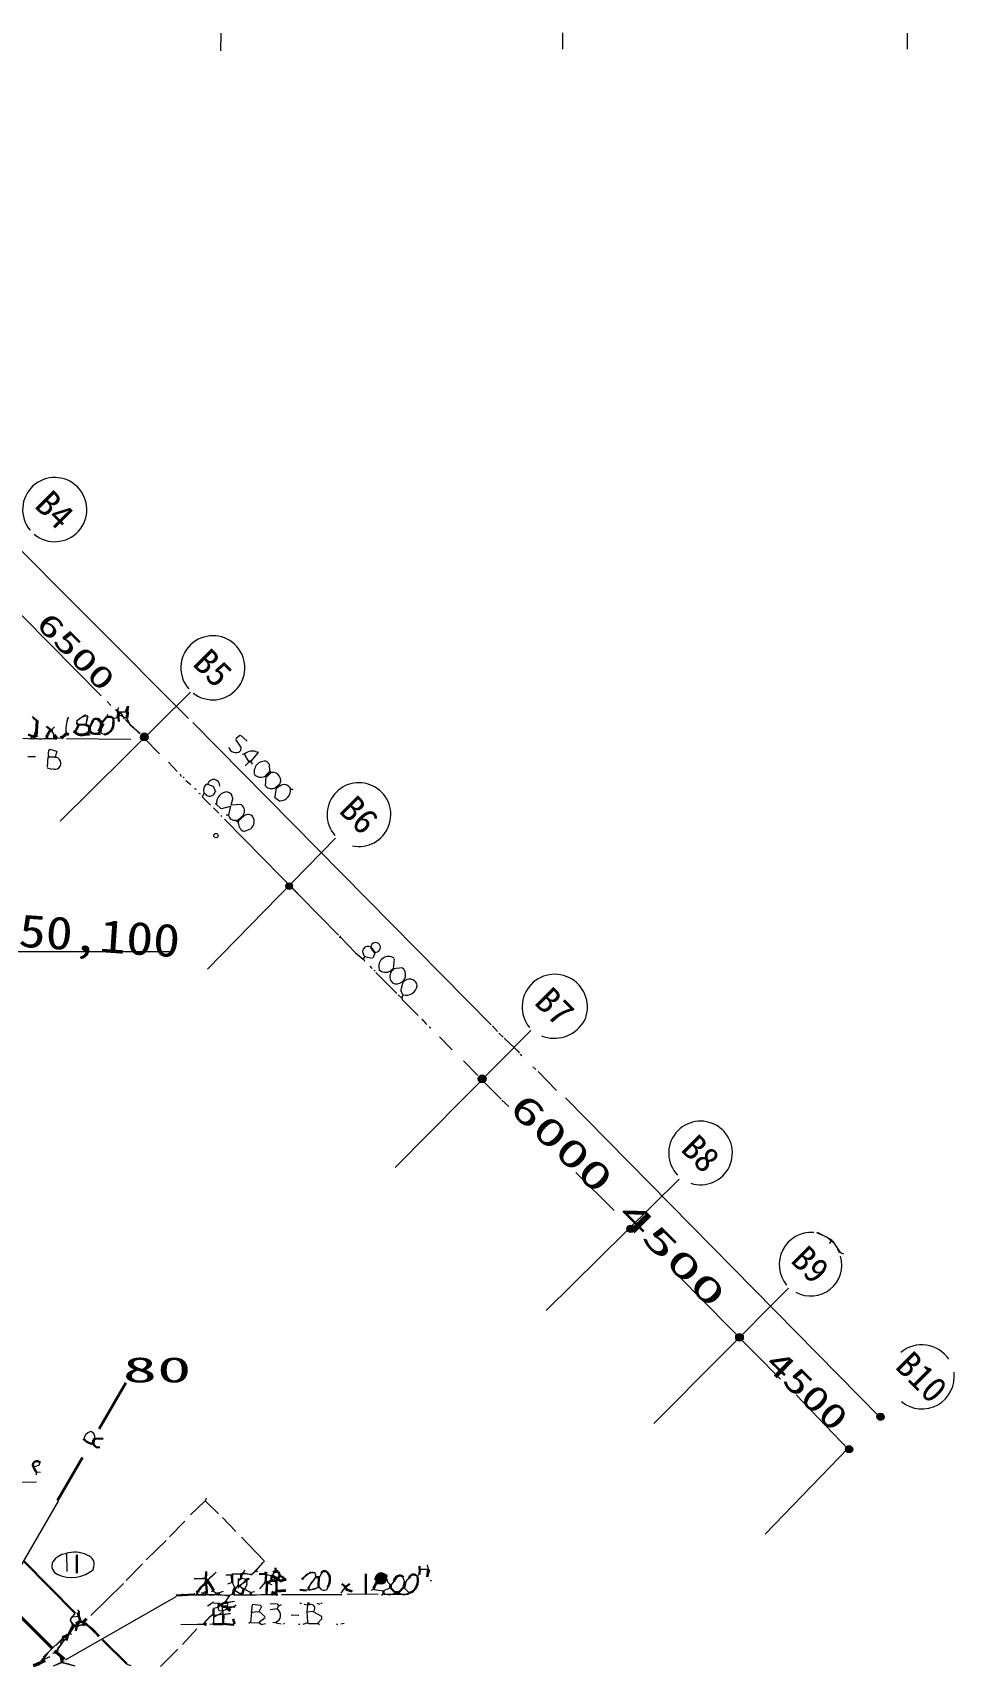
# Model space of a CAD drawing. Header units: millimetres. Extents: x 65038 to 140949, y 40232 to 87783.
# Drawn here: x 114217 to 140949, y 40241 to 87618 of the extents above; entities that cross this region are included whole.
import ezdxf
from ezdxf.enums import TextEntityAlignment as Align

# ---------------------------------------------------------------- set-up
doc = ezdxf.new("R2010")
doc.units = ezdxf.units.MM
for name, color, linetype, lineweight in [('A_MED', 9, 'CONTINUOUS', 20), ('A_THIN', 8, 'CONTINUOUS', 15), ('AXIS', 1, 'CONTINUOUS', 15), ('AXIS_SYM', 1, 'CONTINUOUS', 20), ('AXIS_TEXT', 1, 'CONTINUOUS', 13), ('CHECK', 2, 'CONTINUOUS', 35), ('DIM', 3, 'CONTINUOUS', 15), ('DIM_TEXT', 3, 'CONTINUOUS', 13), ('FRAME', 8, 'CONTINUOUS', 20), ('P_LEADER', 140, 'CONTINUOUS', 20), ('P_NOMARK', 6, 'CONTINUOUS', 35), ('P_R', 5, 'CONTINUOUS', 40), ('P_R_MARK', 5, 'CONTINUOUS', 25), ('P_SIZE', 140, 'CONTINUOUS', 13), ('SYM', 4, 'CONTINUOUS', 25), ('TEXT_SHAPE', 7, 'CONTINUOUS', 30)]:
    doc.layers.add(name, color=color, linetype=linetype, lineweight=lineweight)
doc.styles.add('JP', font='msgothic.ttc')

msp = doc.modelspace()

# ---------------------------------------------------------------- hatches: boundary and pattern name
at = {"layer": 'DIM'}
h = msp.add_hatch(color=7, dxfattribs=at)
h.dxf.hatch_style = 1
edge = h.paths.add_edge_path()
edge.add_arc((117455, 67197), 112, 0, 360)
h = msp.add_hatch(color=7, dxfattribs=at)
h.dxf.hatch_style = 1
edge = h.paths.add_edge_path()
edge.add_arc((121654, 62865), 95.8, 0, 360)
h = msp.add_hatch(color=7, dxfattribs=at)
h.dxf.hatch_style = 1
edge = h.paths.add_edge_path()
edge.add_arc((127254, 57281), 113, 0, 360)
h = msp.add_hatch(color=7, dxfattribs=at)
h.dxf.hatch_style = 1
edge = h.paths.add_edge_path()
edge.add_arc((131560, 52929), 105, 0, 360)
h = msp.add_hatch(color=7, dxfattribs=at)
h.dxf.hatch_style = 1
edge = h.paths.add_edge_path()
edge.add_arc((134718, 49783), 111, 0, 360)
h = msp.add_hatch(color=7, dxfattribs=at)
h.dxf.hatch_style = 1
edge = h.paths.add_edge_path()
edge.add_arc((138810, 47479), 104, 0, 360)
h = msp.add_hatch(color=7, dxfattribs=at)
h.dxf.hatch_style = 1
edge = h.paths.add_edge_path()
edge.add_arc((137897, 46537), 105, 0, 360)
at = {"layer": 'TEXT_SHAPE'}
h = msp.add_hatch(color=7, dxfattribs=at)
h.dxf.hatch_style = 1
edge = h.paths.add_edge_path()
edge.add_arc((124320, 42791), 149, 0, 360)

# ---------------------------------------------------------------- linework, layer by layer
at = {"layer": 'A_MED', "lineweight": 20}
for p, q in [((115748, 67835), (115484, 67651)), ((115801, 67790), (115758, 67553)), ((115815, 67784), (115759, 67553)), ((116390, 67844), (116371, 67777)), ((116612, 67980), (116679, 67980)), ((116700, 68048), (116683, 67979)), ((116967, 67914), (116713, 67912)), ((116768, 67902), (116867, 67715)), ((114765, 67369), (114844, 67247)), ((115505, 67675), (115488, 67607)), ((115857, 67291), (116180, 67264)), ((117303, 67316), (117337, 67316)), ((114226, 67125), (113932, 67146)), ((114221, 67196), (114138, 67126)), ((114232, 67143), (114643, 67148)), ((114642, 67153), (114846, 67144)), ((115050, 67155), (114914, 67144)), ((115202, 67151), (117065, 67130)), ((136970, 52836), (137394, 52607)), ((137406, 52593), (137640, 52238)), ((137620, 52248), (137735, 52202)), ((114398, 46074), (114259, 46014)), ((114418, 46161), (114403, 46076)), ((113294, 45574), (114327, 45589)), ((114346, 45879), (114447, 45875)), ((113227, 42040), (114970, 45035)), ((118634, 44449), (118186, 43996)), ((118088, 43889), (117511, 43326)), ((118905, 42779), (119249, 42804)), ((118905, 42785), (119244, 42788)), ((119199, 42643), (118974, 42367)), ((119540, 42970), (119267, 42733)), ((119536, 42975), (119271, 42711)), ((119820, 42893), (119990, 42893)), ((120006, 42670), (119870, 42621)), ((120261, 42912), (119990, 42905)), ((120286, 42910), (119990, 42910)), ((120001, 42669), (120079, 42513)), ((120182, 42723), (120173, 42603)), ((120176, 42790), (120175, 42535)), ((120262, 42798), (120415, 42768)), ((120549, 42894), (120296, 42955)), ((120358, 43031), (120309, 42928)), ((120550, 42902), (120312, 42927)), ((120418, 42689), (120433, 42604)), ((120956, 42684), (120792, 42492)), ((120993, 42908), (121145, 42874)), ((121050, 42657), (121153, 42610)), ((121199, 42960), (121178, 42858)), ((118561, 42337), (118454, 42280)), ((118903, 42312), (118564, 42320)), ((118903, 42314), (118971, 42314)), ((118971, 42348), (118971, 42314)), ((118971, 42314), (119174, 42314)), ((119570, 42314), (118981, 42314)), ((119174, 42314), (119242, 42314)), ((119454, 42427), (119553, 42357)), ((119568, 42334), (119918, 42284)), ((119632, 42315), (119920, 42301)), ((120038, 42333), (119921, 42291)), ((120038, 42317), (120241, 42317)), ((120173, 42605), (120137, 42555)), ((120223, 42565), (120345, 42485)), ((120226, 42569), (120331, 42463)), ((120267, 42314), (120546, 42314)), ((120292, 42319), (120546, 42312)), ((120357, 42476), (120547, 42383)), ((120431, 42602), (120365, 42482)), ((121004, 42315), (120546, 42307)), ((121004, 42320), (120547, 42295)), ((121139, 42310), (121003, 42325)), ((121249, 42314), (121004, 42314)), ((123189, 42315), (121439, 42313)), ((124239, 42331), (123341, 42328)), ((115438, 41773), (115306, 41603)), ((119458, 42098), (119292, 41990)), ((119461, 42100), (119293, 41989)), ((119470, 41719), (119454, 41463)), ((119595, 41947), (119458, 41919)), ((119460, 41724), (119458, 41467)), ((119460, 42085), (119597, 42070)), ((119730, 41740), (119477, 41716)), ((119593, 41939), (119609, 41871)), ((119612, 41865), (119714, 41851)), ((119731, 41854), (119731, 41752)), ((119951, 41764), (119731, 41748)), ((119853, 41898), (119732, 41852)), ((119951, 41770), (119734, 41726)), ((119871, 42075), (119858, 41956)), ((120072, 42123), (119866, 42083)), ((120072, 42120), (119866, 42092)), ((120087, 41957), (119867, 41957)), ((120086, 41995), (119898, 41912)), ((115302, 41598), (115381, 41395)), ((115671, 41459), (115505, 41406)), ((115699, 41461), (115515, 41401)), ((115647, 41515), (115698, 41515)), ((115781, 41619), (115694, 41519)), ((120074, 41511), (120039, 41449)), ((115201, 41034), (115122, 41000)), ((115227, 41140), (115205, 41037)), ((115272, 41161), (115221, 41145)), ((114797, 40633), (114948, 40610)), ((115134, 40368), (114814, 40249)), ((115065, 40351), (115439, 40259)), ((115164, 40342), (115439, 40256)), ((116945, 40302), (117064, 40270))]:
    msp.add_line(p, q, dxfattribs=at)
for centre, radius, start, end in [((116137, 67418), 957, 158.8598, 189.1176), ((116094, 67426), 914, 158.3462, 188.9866), ((115789, 67434), 361, 91.2624, 139.3641), ((114455, 67590), 453, 242.719, 293.749), ((136959, 52037), 687, 17.8185, 51.9417), ((119377, 42719), 412, 251.5605, 294.6622)]:
    msp.add_arc(centre, radius, start, end, dxfattribs=at)
at = {"layer": 'A_THIN', "lineweight": 15}
for p, q in [((116378, 68223), (116482, 68104)), ((115796, 67828), (115778, 67795)), ((116695, 67759), (116562, 67718)), ((116706, 67847), (116941, 67741)), ((116939, 67754), (117031, 67551)), ((117037, 67552), (117305, 67318)), ((117300, 67315), (117318, 67281)), ((115017, 67215), (115049, 67163)), ((127554, 58812), (127696, 58648)), ((128360, 57991), (128409, 57955)), ((136955, 52824), (137260, 52685)), ((137265, 52691), (137386, 52580)), ((137379, 52573), (137316, 52500)), ((114339, 45875), (114305, 45790)), ((119208, 45033), (118793, 44631)), ((119254, 45122), (119220, 45020)), ((119233, 45034), (119610, 44665)), ((119720, 44555), (120109, 44147)), ((120931, 43302), (120273, 43990)), ((117398, 43218), (116931, 42733)), ((120559, 42883), (120939, 43292)), ((120883, 43238), (120693, 43020)), ((115906, 41715), (116848, 42645)), ((120379, 42722), (120164, 42507)), ((120404, 42702), (120219, 42579)), ((120700, 43014), (120552, 42889)), ((120701, 43010), (120734, 42992)), ((115174, 40429), (118381, 42268)), ((118903, 42365), (118903, 42314)), ((118966, 42382), (118965, 42348)), ((118977, 42382), (118977, 42348)), ((119107, 42383), (119174, 42347)), ((119255, 42423), (119165, 42361)), ((119445, 42418), (119396, 42397)), ((119747, 42410), (119593, 42364)), ((119923, 42295), (119792, 42098)), ((120069, 42462), (120248, 42340)), ((120070, 42463), (120262, 42324)), ((120110, 42520), (120126, 42497)), ((120139, 42553), (120121, 42520)), ((120177, 42604), (120194, 42571)), ((120192, 42569), (120226, 42569)), ((120665, 42403), (120547, 42382)), ((115517, 41876), (115568, 41825)), ((115564, 41821), (115563, 41685)), ((119440, 41753), (119168, 41487)), ((119707, 41789), (119494, 41675)), ((119715, 41974), (119714, 41854)), ((115338, 41670), (115304, 41552)), ((115314, 41549), (115431, 41417)), ((115340, 41682), (115357, 41665)), ((115563, 41689), (115360, 41666)), ((115599, 41552), (115616, 41535)), ((115610, 41527), (115640, 41505)), ((115615, 41535), (115648, 41517)), ((119188, 41456), (118510, 41441)), ((118983, 41328), (118564, 40879)), ((119187, 41462), (118798, 41445)), ((119458, 41467), (119356, 41453)), ((114995, 40962), (114521, 40504)), ((115007, 40965), (114888, 40846)), ((115059, 40905), (114912, 40705)), ((114945, 40783), (114941, 40613)), ((115044, 40896), (114959, 40776)), ((115022, 40955), (115038, 40904)), ((115131, 40996), (115048, 40892)), ((115282, 41194), (115270, 41159)), ((115290, 41190), (115340, 41172)), ((114664, 40656), (114544, 40469)), ((114715, 40519), (114562, 40453)), ((115066, 40358), (114816, 40245)), ((118428, 40743), (117925, 40241))]:
    msp.add_line(p, q, dxfattribs=at)
msp.add_arc((119697, 41214), 571, 114.5107, 153.9959, dxfattribs=at)
at = {"layer": 'AXIS', "lineweight": 15}
for p, q in [((118798, 68491), (115013, 64756)), ((123005, 64261), (119289, 60456)), ((128670, 58680), (124733, 54704)), ((132967, 54374), (129112, 50558)), ((136144, 51208), (132236, 47284)), ((137884, 46581), (135464, 44078))]:
    msp.add_line(p, q, dxfattribs=at)
at = {"layer": 'AXIS_SYM', "lineweight": 20}
for centre, radius, start, end in [((114857, 73787), 931, 230.3623, 220.0296), ((119443, 69199), 929, 232.1647, 221.1129), ((123680, 64941), 925, 258.1167, 220.8628), ((129360, 59363), 948, 330.8582, 219.138), ((129342, 59462), 1007, 248.537, 326.4053), ((133588, 55128), 923, 252.2403, 223.9434), ((136805, 51892), 936, 85.9179, 219.6313), ((136784, 51883), 903, 241.5502, 15.9783), ((140004, 48612), 953, 34.0013, 129.852), ((140012, 48644), 937, 230.5999, 8.1422)]:
    msp.add_arc(centre, radius, start, end, dxfattribs=at)
at = {"layer": 'CHECK', "lineweight": 40}
for p, q in [((114237, 67778), (114219, 67744)), ((116703, 67862), (116692, 67759)), ((116713, 67895), (116713, 67861)), ((116970, 67912), (116959, 67758)), ((114343, 67673), (114315, 67193)), ((114763, 67402), (114762, 67368)), ((115405, 67347), (115456, 67330)), ((115864, 67487), (115863, 67368)), ((116261, 67588), (116136, 67356)), ((116217, 67606), (116178, 67335)), ((119254, 42692), (119221, 42623)), ((119241, 42772), (119259, 42739)), ((119261, 42740), (119261, 42689)), ((119004, 42402), (118970, 42384)), ((119174, 42348), (119174, 42314)), ((119263, 42416), (119245, 42314)), ((119547, 42348), (119598, 42348)), ((119595, 42345), (119629, 42311)), ((120062, 42470), (120031, 42332)), ((120088, 42519), (120070, 42468)), ((119599, 42072), (119633, 42027)), ((119630, 42025), (119681, 42025)), ((119683, 42026), (119719, 41976)), ((119715, 41977), (119851, 41962)), ((119801, 42096), (119869, 42080)), ((119850, 41906), (119901, 41906)), ((119897, 41902), (119947, 41850)), ((120085, 42005), (120102, 41988)), ((119187, 41463), (119255, 41463))]:
    msp.add_line(p, q, dxfattribs=at)
at = {"layer": 'CHECK', "lineweight": 30}
for p, q in [((116373, 67777), (116228, 67599)), ((116373, 67776), (116492, 67776)), ((116494, 67779), (116561, 67727)), ((116672, 67978), (116700, 67891)), ((116703, 67760), (116715, 67640)), ((116986, 68082), (116923, 67929)), ((116978, 68083), (116963, 67912)), ((114621, 67496), (114755, 67392)), ((115543, 67538), (115451, 67337)), ((115489, 67604), (115540, 67537)), ((115745, 67559), (115542, 67543)), ((115747, 67557), (115864, 67486)), ((116004, 67726), (115879, 67479)), ((116102, 67718), (116018, 67725)), ((115863, 67266), (115632, 67266)), ((119245, 42995), (119244, 42728)), ((119245, 42995), (119244, 42774)), ((119283, 42746), (119471, 42436)), ((119988, 42892), (120010, 42672)), ((120007, 42893), (120006, 42667)), ((118903, 42328), (118377, 42297)), ((119245, 42622), (119265, 42417)), ((120092, 42550), (120020, 42337)), ((119460, 41906), (119460, 41735)), ((119627, 42026), (119592, 41942)), ((119799, 42095), (119677, 42032)), ((119739, 41736), (119745, 41481)), ((119748, 41744), (119746, 41480)), ((119850, 41957), (119850, 41906)), ((119734, 41463), (119458, 41463)), ((119730, 41478), (119459, 41458)), ((120034, 41448), (119729, 41472)), ((120050, 41449), (119733, 41473)), ((120026, 41612), (120067, 41513)), ((120031, 41615), (120068, 41467)), ((116243, 41010), (116950, 40310))]:
    msp.add_line(p, q, dxfattribs=at)
at = {"layer": 'CHECK'}
msp.add_line((120073, 42535), (120073, 42535), dxfattribs=at)
at = {"layer": 'CHECK', "lineweight": 30}
for centre, radius, start, end in [((113731, 67531), 614, 327.5266, 10.2234), ((116247, 67569), 311, 277.4511, 9.7949), ((116061, 67632), 502, 325.6735, 10.5643), ((119109, 42379), 343, 6.3265, 63.9641), ((119327, 42316), 318, 108.2767, 165.4345)]:
    msp.add_arc(centre, radius, start, end, dxfattribs=at)
at = {"layer": 'CHECK', "lineweight": 40}
msp.add_arc((115640, 67518), 269, 225.1177, 326.0633, dxfattribs=at)
at = {"layer": 'DIM', "lineweight": 15}
for p, q in [((106435, 78272), (116204, 68386)), ((111269, 75210), (118734, 67730)), ((116896, 67704), (117298, 67311)), ((118866, 67608), (127518, 58842)), ((117452, 67160), (117896, 66706)), ((118156, 66458), (118412, 66189)), ((119780, 64812), (123089, 61444)), ((121673, 62884), (122151, 62405)), ((124782, 59749), (124172, 60359)), ((126020, 58497), (126388, 58119)), ((127739, 58606), (127862, 58492)), ((128342, 58039), (127897, 58457)), ((126714, 57801), (127132, 57372)), ((128259, 58110), (128338, 58036)), ((128728, 57630), (128813, 57545)), ((128878, 57491), (129411, 56940)), ((127249, 57248), (127803, 56687)), ((127826, 56659), (128031, 56475)), ((129674, 56728), (138789, 47471)), ((131081, 53459), (129968, 54566)), ((135906, 48567), (132943, 51576)), ((136365, 48115), (137871, 46536))]:
    msp.add_line(p, q, dxfattribs=at)
at = {"layer": 'DIM', "lineweight": 30}
msp.add_line((114233, 67755), (114349, 67650), dxfattribs=at)
at = {"layer": 'DIM', "lineweight": 20}
msp.add_line((114848, 67487), (114763, 67402), dxfattribs=at)
at = {"layer": 'DIM', "lineweight": 40}
for p, q in [((115185, 67283), (115054, 67158)), ((116221, 67607), (116105, 67716))]:
    msp.add_line(p, q, dxfattribs=at)
at = {"layer": 'DIM'}
for centre, radius in [((117455, 67197), 112), ((121654, 62865), 95.8), ((127254, 57281), 113), ((131560, 52929), 105), ((134718, 49783), 111), ((138810, 47479), 104), ((137897, 46537), 105)]:
    msp.add_circle(centre, radius, dxfattribs=at)
at = {"layer": 'DIM', "lineweight": 20}
for centre, radius, start, end in [((114829, 67191), 188, 110.6896, 188.4103), ((116319, 67441), 171, 218.6611, 329.6771)]:
    msp.add_arc(centre, radius, start, end, dxfattribs=at)
at = {"layer": 'DIM', "lineweight": 30}
for centre, radius, start, end in [((116043, 67484), 204, 212.948, 313.4585), ((116061, 67601), 123, 61.5121, 185.2439)]:
    msp.add_arc(centre, radius, start, end, dxfattribs=at)
at = {"layer": 'FRAME', "lineweight": 20}
for p, q in [((119670, 87603), (119666, 87093)), ((129587, 87618), (129585, 87141)), ((139584, 87599), (139579, 87139))]:
    msp.add_line(p, q, dxfattribs=at)
at = {"layer": 'P_LEADER', "lineweight": 20}
msp.add_line((113785, 60970), (118224, 60967), dxfattribs=at)
at = {"layer": 'P_LEADER', "lineweight": 15}
msp.add_line((115750, 60883), (115818, 60883), dxfattribs=at)
at = {"layer": 'P_NOMARK', "lineweight": 30}
for p, q in [((113958, 43291), (115451, 41780)), ((115513, 41798), (115624, 41499))]:
    msp.add_line(p, q, dxfattribs=at)
at = {"layer": 'P_NOMARK', "lineweight": 40}
for p, q in [((113489, 42068), (114780, 40768)), ((114851, 40692), (115144, 40445))]:
    msp.add_line(p, q, dxfattribs=at)
at = {"layer": 'P_R', "lineweight": 40}
for p, q in [((116923, 48464), (116148, 47131)), ((115664, 46298), (114939, 45052))]:
    msp.add_line(p, q, dxfattribs=at)
at = {"layer": 'P_R_MARK', "lineweight": 20}
msp.add_line((115706, 46823), (115672, 46805), dxfattribs=at)
at = {"layer": 'P_R_MARK', "lineweight": 30}
for p, q in [((115970, 46684), (116056, 46595)), ((116027, 46844), (116264, 46836)), ((116060, 46591), (116161, 46602))]:
    msp.add_line(p, q, dxfattribs=at)
at = {"layer": 'P_R_MARK', "lineweight": 40}
for p, q in [((115978, 46808), (115974, 46689)), ((116026, 46843), (115981, 46809))]:
    msp.add_line(p, q, dxfattribs=at)
at = {"layer": 'P_R_MARK', "lineweight": 20}
for centre, radius, start, end in [((115951, 46808), 247, 103.9223, 176.0041), ((115868, 46895), 155, 341.4456, 81.1702)]:
    msp.add_arc(centre, radius, start, end, dxfattribs=at)
at = {"layer": 'P_R_MARK', "lineweight": 30}
msp.add_arc((115964, 47016), 319, 216.2751, 271.873, dxfattribs=at)
at = {"layer": 'SYM', "lineweight": 20}
msp.add_line((115202, 43507), (115204, 42996), dxfattribs=at)
at = {"layer": 'SYM', "lineweight": 30}
msp.add_line((115497, 43472), (115496, 42945), dxfattribs=at)
at = {"layer": 'SYM', "lineweight": 20}
for centre, radius, start, end in [((115042, 43158), 269, 155.7032, 248.9142), ((115246, 42980), 531, 96.949, 147.281), ((115437, 42707), 844, 65.2889, 107.7073), ((115729, 43195), 275, 331.3768, 77.6104), ((115349, 43771), 955, 244.9695, 311.3211)]:
    msp.add_arc(centre, radius, start, end, dxfattribs=at)
at = {"layer": 'SYM', "lineweight": 40}
for centre, radius, start, end in [((114218, 40634), 364, 272.632, 332.9167), ((114850, 40412), 217, 345.9751, 63.9715)]:
    msp.add_arc(centre, radius, start, end, dxfattribs=at)
at = {"layer": 'TEXT_SHAPE', "lineweight": 30}
for p, q in [((114738, 67400), (114606, 67187)), ((114088, 67260), (114224, 67211)), ((114846, 67147), (114914, 67147)), ((114864, 67259), (114927, 67155)), ((120484, 66482), (120552, 66482)), ((120345, 64912), (120177, 64773)), ((124026, 61097), (124131, 60946)), ((124679, 60469), (124608, 60404)), ((125013, 60149), (124945, 60081)), ((114247, 46000), (114328, 45862)), ((114414, 46162), (114448, 46162)), ((125436, 43147), (125436, 43062)), ((120258, 42793), (120184, 42726)), ((120261, 42910), (120260, 42790)), ((120497, 42777), (120412, 42759)), ((120787, 42915), (120972, 42928)), ((120987, 42893), (120967, 42672)), ((121016, 42671), (121000, 42331)), ((121005, 42671), (121004, 42331)), ((121142, 42858), (121141, 42739)), ((121258, 43096), (121274, 42994)), ((121278, 42722), (121297, 42416)), ((121294, 42755), (121292, 42382)), ((121381, 42857), (121326, 42774)), ((121347, 42980), (121387, 42861)), ((121380, 42862), (121481, 42828)), ((121484, 42825), (121500, 42757)), ((122429, 42824), (122531, 42824)), ((122514, 42824), (122512, 42552)), ((123884, 42926), (123883, 42347)), ((124252, 42766), (124089, 42503)), ((125449, 43061), (125434, 42908)), ((125715, 43051), (125655, 42838)), ((125689, 43061), (125664, 42838)), ((120344, 42484), (120289, 42332)), ((120547, 42382), (120546, 42314)), ((121157, 42416), (121207, 42365)), ((121970, 42457), (122156, 42444)), ((123189, 42635), (123324, 42516)), ((123412, 42635), (123282, 42540)), ((123412, 42635), (123294, 42549)), ((123301, 42470), (123478, 42416)), ((124161, 42623), (124112, 42487)), ((124392, 42432), (124392, 42364)), ((124599, 42520), (124730, 42380)), ((124975, 42527), (124842, 42388)), ((122221, 42092), (122203, 42025)), ((115391, 41431), (115259, 41170)), ((115415, 41420), (115273, 41203)), ((115501, 41411), (115467, 41275)), ((115583, 41557), (115500, 41419)), ((115561, 41685), (115602, 41551)), ((115699, 41484), (115784, 41470)), ((115783, 41465), (116149, 41119)), ((115082, 41026), (115010, 40963)), ((115265, 41168), (115073, 41088)), ((115210, 41154), (115076, 41033)), ((115085, 41020), (115118, 41002))]:
    msp.add_line(p, q, dxfattribs=at)
at = {"layer": 'TEXT_SHAPE', "lineweight": 40}
for p, q in [((115186, 67284), (115270, 67264)), ((114220, 67198), (114253, 67198)), ((114847, 67249), (114846, 67147)), ((121109, 66176), (120994, 66053)), ((121373, 65791), (121278, 65714)), ((120313, 42922), (120262, 42906)), ((120413, 42756), (120412, 42688)), ((120985, 42979), (120969, 42928)), ((120970, 42925), (120988, 42891)), ((120971, 42671), (121022, 42671)), ((121022, 42671), (121056, 42671)), ((121141, 42740), (121056, 42672)), ((121140, 42730), (121276, 42719)), ((121142, 42858), (121176, 42858)), ((121175, 42857), (121300, 42784)), ((121276, 42999), (121197, 42965)), ((121290, 42775), (121273, 42723)), ((121279, 42998), (121341, 42982)), ((121294, 42773), (121328, 42773)), ((121326, 42771), (121393, 42719)), ((121397, 42715), (121500, 42747)), ((121497, 42756), (121565, 42756)), ((125017, 42705), (124981, 42518)), ((120241, 42331), (120292, 42331)), ((121209, 42363), (121142, 42311)), ((121207, 42365), (121258, 42365)), ((121253, 42358), (121320, 42306)), ((121290, 42417), (121254, 42368)), ((121563, 42437), (121292, 42420)), ((124596, 42602), (124596, 42517)), ((124731, 42381), (124849, 42381)), ((115427, 41413), (115494, 41413)), ((115625, 41568), (115466, 41483)), ((115783, 41617), (115666, 41500)), ((115701, 41463), (115685, 41412)), ((115698, 41515), (115698, 41481)), ((115238, 41173), (115193, 40988)), ((114584, 40407), (114237, 40253))]:
    msp.add_line(p, q, dxfattribs=at)
at = {"layer": 'TEXT_SHAPE', "lineweight": 20}
for p, q in [((114711, 66842), (114910, 66785)), ((120102, 67121), (120242, 66907)), ((120228, 67236), (120107, 67137)), ((120442, 67067), (120246, 67245)), ((120254, 66907), (120249, 66787)), ((114081, 66623), (114302, 66624)), ((114252, 66628), (114116, 66616)), ((114657, 66620), (114633, 66313)), ((114674, 66619), (114861, 66619)), ((114917, 66769), (114866, 66617)), ((120366, 66705), (120298, 66687)), ((120353, 66695), (120481, 66480)), ((120492, 66475), (120385, 66360)), ((120745, 66732), (120541, 66491)), ((120555, 66483), (120579, 66400)), ((121090, 66398), (121011, 66478)), ((121100, 66209), (121089, 66397)), ((114635, 66299), (114774, 66261)), ((120979, 66057), (120960, 65768)), ((119291, 65825), (119442, 65767)), ((119449, 65770), (119520, 65602)), ((120022, 65426), (119967, 65206)), ((121233, 65449), (121387, 65332)), ((121275, 65716), (121237, 65461)), ((119546, 65259), (119512, 65241)), ((119537, 65246), (119687, 65107)), ((119701, 65114), (119952, 65191)), ((119953, 65188), (119893, 64935)), ((119969, 65221), (120274, 65242)), ((120559, 64529), (120329, 64444)), ((124065, 60773), (123847, 60814)), ((124150, 60944), (124085, 60778)), ((124888, 59858), (124956, 59705)), ((124952, 60080), (124895, 59860)), ((125664, 43180), (125685, 43062)), ((122289, 42968), (122014, 42767)), ((122425, 42827), (122192, 42494)), ((122530, 42824), (122508, 42552)), ((122539, 42820), (122619, 42993)), ((122618, 43007), (122735, 42988)), ((122837, 42704), (122743, 42451)), ((124512, 42687), (124596, 42602)), ((124836, 42898), (124608, 42593)), ((124956, 42847), (124854, 42892)), ((125006, 42699), (124951, 42840)), ((125208, 42896), (125035, 42691)), ((125378, 42864), (125213, 42914)), ((125445, 43062), (125682, 43062)), ((122224, 42463), (121970, 42450)), ((123275, 42527), (123153, 42361)), ((123189, 42635), (123288, 42547)), ((124225, 42632), (124174, 42616)), ((124392, 42330), (125116, 42330)), ((124596, 42517), (124394, 42427)), ((124990, 42522), (125123, 42384)), ((120563, 41803), (120539, 41514)), ((120579, 42025), (120556, 41804)), ((120781, 41820), (120561, 41799)), ((120580, 42040), (120834, 42019)), ((120848, 41957), (120777, 41823)), ((120788, 41828), (120962, 41681)), ((120835, 42008), (120852, 41957)), ((121306, 41912), (121102, 41884)), ((121342, 41990), (121309, 41904)), ((121427, 42021), (121343, 41986)), ((121712, 41737), (121934, 41721)), ((122186, 42024), (122166, 41820)), ((122374, 41835), (122171, 41815)), ((122171, 41820), (122191, 41531)), ((122367, 41826), (122593, 41692)), ((120540, 41518), (120491, 41482)), ((120543, 41509), (120780, 41503)), ((120962, 41652), (120783, 41510)), ((121271, 41517), (121186, 41499)), ((122220, 41480), (122491, 41487)), ((122589, 41597), (122491, 41496)), ((122591, 41684), (122591, 41599))]:
    msp.add_line(p, q, dxfattribs=at)
at = {"layer": 'TEXT_SHAPE', "lineweight": 15}
for p, q in [((120772, 66757), (120738, 66739)), ((118484, 66125), (118521, 66042)), ((118582, 66038), (118600, 66005)), ((118658, 65929), (118804, 65818)), ((121110, 66209), (121109, 66175)), ((121109, 66175), (121143, 66175)), ((118904, 65695), (118955, 65679)), ((119039, 65561), (119072, 65543)), ((119180, 65551), (119135, 65449)), ((119147, 65444), (119375, 65220)), ((121700, 65681), (121768, 65681)), ((119462, 65137), (119613, 64984)), ((119696, 64917), (119678, 64883)), ((119833, 64933), (119901, 64933)), ((120114, 64769), (120165, 64735)), ((120138, 64780), (120172, 64780)), ((120172, 64780), (120171, 64746)), ((123104, 61392), (123138, 61392)), ((123138, 61426), (123138, 61392)), ((123139, 61393), (123579, 60935)), ((123577, 60933), (123805, 60753)), ((123841, 60817), (123807, 60766)), ((123808, 60760), (123842, 60692)), ((124687, 60472), (124713, 60760)), ((124000, 60543), (124052, 60475)), ((124123, 60432), (124144, 60401)), ((124675, 60475), (124944, 60508)), ((124816, 59715), (124914, 59626)), ((124958, 59708), (124924, 59640)), ((124922, 59638), (124938, 59570)), ((124946, 59574), (125403, 59116)), ((125500, 59010), (125653, 58858)), ((125514, 59007), (125618, 58891)), ((125721, 58791), (125770, 58755)), ((124136, 42805), (124152, 42754)), ((124173, 42704), (124173, 42619)), ((124466, 42911), (124500, 42843)), ((124494, 42772), (124513, 42688)), ((125423, 42913), (125389, 42879)), ((125748, 42736), (125781, 42718)), ((122520, 42524), (122231, 42445)), ((123271, 42504), (123192, 42430)), ((123274, 42495), (123308, 42495)), ((123292, 42551), (123291, 42517)), ((123294, 42520), (123311, 42503)), ((123307, 42497), (123494, 42431)), ((124122, 42483), (124038, 42445)), ((124119, 42469), (124392, 42430)), ((124385, 42369), (124336, 42299)), ((121104, 42066), (121308, 42051)), ((121312, 42050), (121346, 41994)), ((121747, 41739), (121916, 41725)), ((121968, 42075), (122019, 42075)), ((122087, 42044), (122188, 42024)), ((122460, 42076), (122544, 42040)), ((122578, 42075), (122612, 42075)), ((120778, 41512), (120845, 41460)), ((120848, 41459), (120966, 41479)), ((121269, 41498), (121422, 41473)), ((121524, 41482), (121490, 41464)), ((121932, 41463), (121965, 41463)), ((122185, 41498), (122052, 41457)), ((122186, 41531), (122186, 41497)), ((122186, 41497), (122220, 41497)), ((122489, 41495), (122539, 41459)), ((123033, 41462), (123067, 41462)), ((123252, 41482), (123151, 41462))]:
    msp.add_line(p, q, dxfattribs=at)
msp.add_circle((119533, 64334), 63.5, dxfattribs=at)
at = {"layer": 'TEXT_SHAPE'}
msp.add_circle((124320, 42791), 149, dxfattribs=at)
at = {"layer": 'TEXT_SHAPE', "lineweight": 20}
for centre, radius, start, end in [((114894, 66710), 227, 146.0745, 202.5662), ((120108, 66956), 217, 197.0658, 306.2186), ((114867, 66430), 172, 241.0266, 92.0571), ((120945, 66184), 305, 77.6292, 198.808), ((120835, 66281), 257, 228.9592, 304.6355), ((121184, 65935), 227, 322.2667, 99.5171), ((119370, 65654), 199, 112.4264, 211.4197), ((119351, 65643), 165, 211.4496, 343.9096), ((119868, 65278), 322, 89.5924, 183.8866), ((119825, 65408), 193, 5.3772, 76.545), ((121151, 65939), 245, 224.7161, 299.3592), ((121387, 65654), 313, 271.2719, 4.9815), ((120078, 64964), 185, 190.0603, 282.9867), ((120141, 65046), 220, 327.0962, 52.7473), ((120468, 64770), 176, 38.8354, 130.8826), ((120454, 64701), 272, 171.0479, 241.2765), ((120383, 64744), 260, 310.3718, 31.6745), ((124162, 61089), 141, 259.3612, 173.8448), ((125152, 59949), 224, 8.0249, 124.6581), ((125051, 60018), 316, 253.6576, 352.9548), ((122376, 42559), 397, 84.5807, 150.9326), ((122786, 42354), 579, 127.2427, 168.676), ((122339, 42871), 94.8, 332.4653, 116.8783), ((122577, 42776), 263, 344.4841, 52.5767), ((122275, 42867), 399, 262.7565, 306.983), ((122677, 42604), 156, 197.6099, 290.2207), ((124558, 42656), 332, 240.2798, 302.101), ((121204, 41721), 207, 288.0694, 60.7938), ((122287, 41918), 117, 317.0376, 127.5172)]:
    msp.add_arc(centre, radius, start, end, dxfattribs=at)
at = {"layer": 'TEXT_SHAPE', "lineweight": 15}
for centre, radius, start, end in [((120584, 66449), 335, 61.617, 130.5414), ((119466, 65778), 182, 356.3407, 161.3743), ((121512, 65607), 204, 21.6716, 126.893), ((123945, 60963), 159, 57.4424, 236.6577), ((124540, 60542), 286, 55.1194, 197.2396), ((124451, 60635), 267, 223.5068, 304.1652), ((124828, 60247), 253, 144.5636, 226.843), ((124774, 60294), 260, 328.7561, 48.5064), ((124772, 60269), 236, 240.4254, 312.6099), ((124984, 42517), 198, 225.3119, 314.9284)]:
    msp.add_arc(centre, radius, start, end, dxfattribs=at)
at = {"layer": 'TEXT_SHAPE', "lineweight": 30}
for centre, radius, start, end in [((114338, 46081), 114, 46.7364, 223.1883), ((122687, 42900), 106, 4.2468, 163.5274), ((122413, 42758), 423, 328.9127, 21.0099), ((124867, 42708), 165, 48.1339, 186.4386), ((125027, 42716), 365, 285.5485, 22.0758), ((125257, 42790), 117, 44.5485, 180.4411), ((124952, 42735), 438, 307.3333, 11.685), ((115256, 40563), 1027, 32.4729, 64.2871)]:
    msp.add_arc(centre, radius, start, end, dxfattribs=at)

# ---------------------------------------------------------------- texts
at = {"layer": 'AXIS_TEXT', "style": 'JP'}
for s, height, p in [('B4', 746.2, (114861, 73784)), ('B5', 744.3, (119446, 69196)), ('B6', 744.2, (123685, 64935)), ('B7', 752.2, (129361, 59374)), ('B8', 734.8, (133594, 55116)), ('B9', 734.3, (136777, 51894)), ('B10', 753.4, (140004, 48631))]:
    msp.add_text(s, height=height, rotation=-45, dxfattribs=at).set_placement(p, align=Align.MIDDLE_CENTER)
at = {"layer": 'DIM_TEXT', "style": 'JP'}
for s, height, rotation, width, p in [('6500', 629.6, -45.2692, 1.614814, (114279, 70434)), ('6000', 782.8, -43.4526, 1.688045, (127988, 56370)), ('4500', 714.7, -44.9118, 2, (131141, 53324)), ('4500', 714.7, -43.9907, 1.457839, (135408, 48974))]:
    msp.add_text(s, height=height, rotation=rotation, dxfattribs=dict(at, width=width)).set_placement(p)
at = {"layer": 'P_SIZE', "style": 'JP'}
for s, height, rotation, width, p in [('50,100', 953.4, -3.846, 1.202022, (113792, 61114)), ('80', 731.8, -0.0129, 2, (116830, 48476))]:
    msp.add_text(s, height=height, rotation=rotation, dxfattribs=dict(at, width=width)).set_placement(p)

doc.saveas('drawing.dxf')
